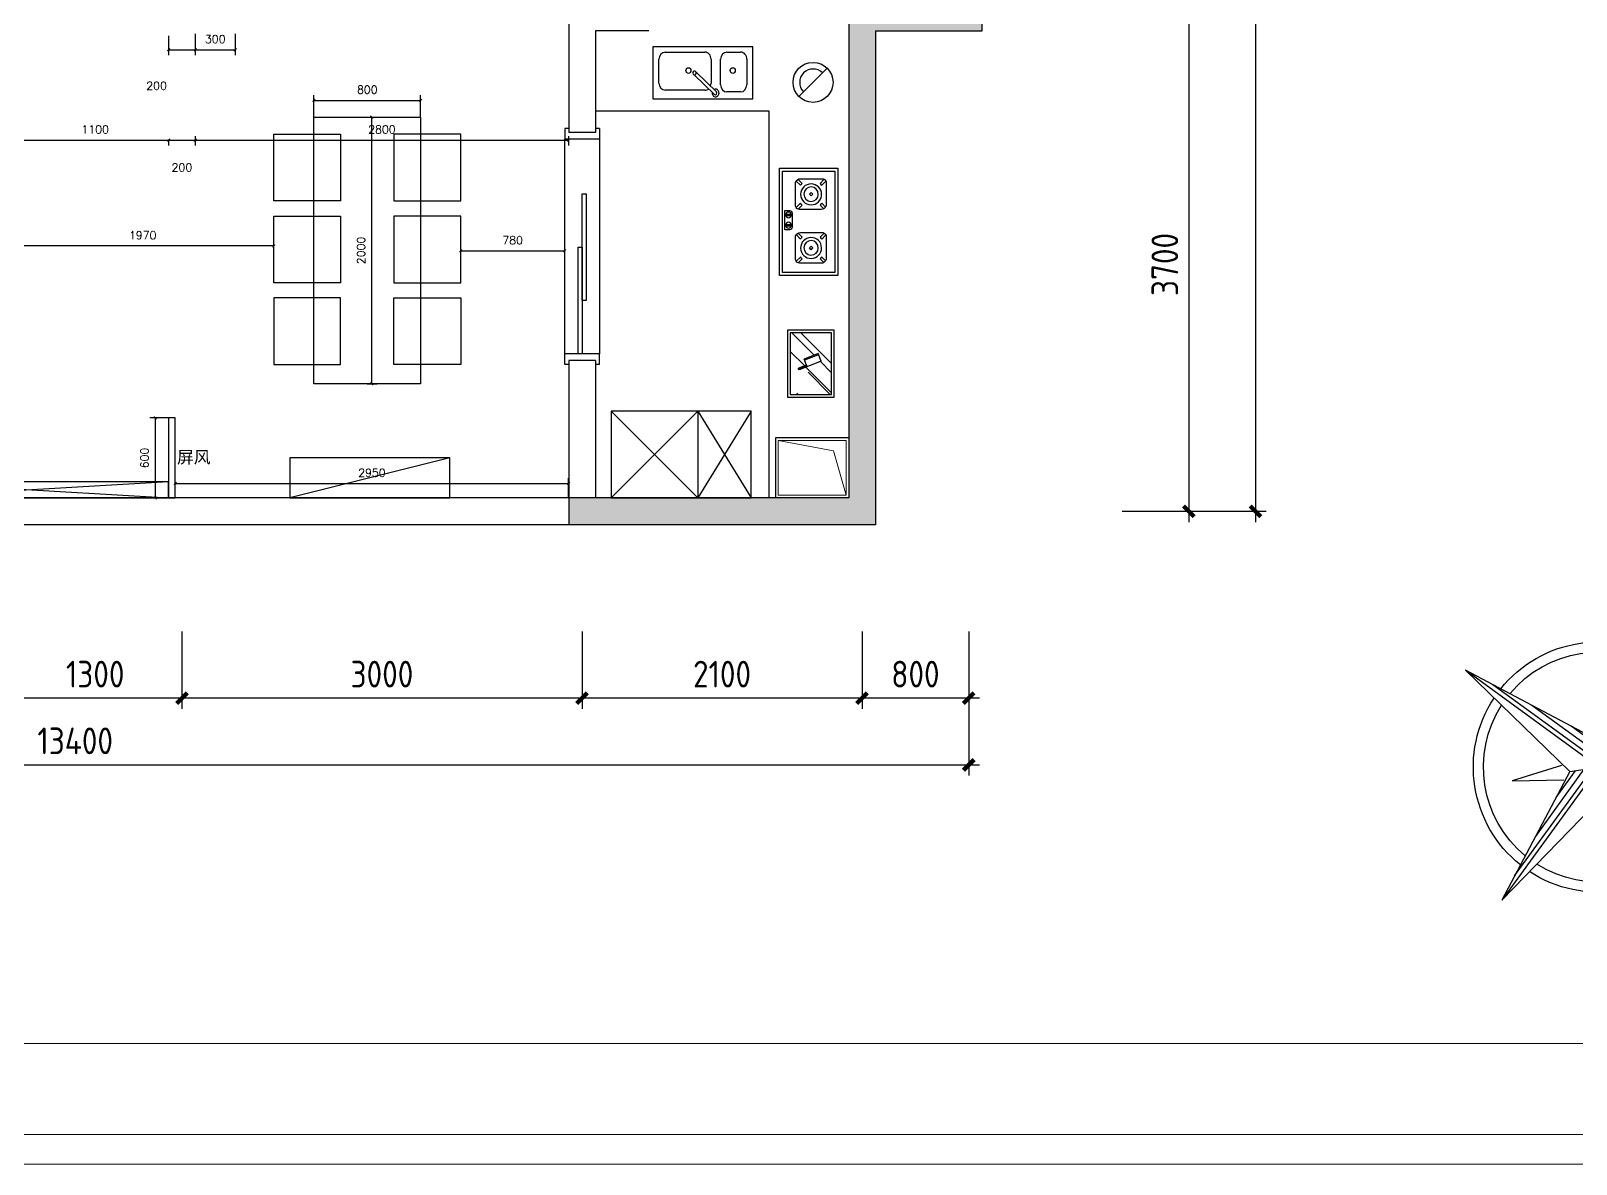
# Model space of a CAD drawing. Extents: x 643133 to 135659452, y -425133 to -387116.
# Drawn here: x 687915 to 699501, y -408958 to -400467 of the extents above; entities that cross this region are included whole.
import ezdxf

# ---------------------------------------------------------------- set-up
doc = ezdxf.new("R2010")
doc.units = 0
doc.header["$LTSCALE"] = 10
doc.header["$MEASUREMENT"] = 0
for name, color, linetype in [('30', 30, 'Continuous'), ('34', 34, 'Continuous'), ('38', 38, 'Continuous')]:
    doc.layers.add(name, color=color, linetype=linetype)
doc.layers.add('极细线', color=250, linetype='Continuous', lineweight=9)
doc.layers.add('窗线', color=2, linetype='Continuous', lineweight=20)
doc.styles.add('ATT', font='')
doc.styles.get("Standard").update_dxf_attribs({"font": 'gbenor.shx', "bigfont": 'gbcbig.shx'})
doc.styles.add('外部标注', font='complex.shx')
doc.styles.get('ATT').set_extended_font_data('SimSun')
doc.dimstyles.new('平面布局内部', dxfattribs={"dimtxt": 60, "dimasz": 20, "dimexe": 40, "dimexo": 0, "dimgap": 50, "dimtad": 1, "dimdec": 0, "dimzin": 0, "dimdsep": 46, "dimtxsty": '外部标注', "dimblk": 'ARCHTICK', "dimcen": 5, "dimclrt": 56, "dimadec": 0, "dimazin": 0, "dimtfac": 1, "dimtdec": 0, "dimtmove": 2, "dimatfit": 3, "dimldrblk": 'DOT', "dimfxl": 40, "dimtolj": 1, "dimtzin": 0, "dimarcsym": 0})

# ---------------------------------------------------------------- blocks, each defined once
blk = doc.blocks.new('_ArchTick')
at = {"color": 0, "linetype": 'ByBlock', "const_width": 0.4}
blk.add_lwpolyline([(-0.5, -0.5), (0.5, 0.5)], dxfattribs=at)
blk = doc.blocks.new('A$C64F16D03')
at = {"layer": '34'}
for p, q in [((0, 0), (0, 437)), ((0, 437), (805, 437)), ((805, 437), (805, 0)), ((805, 0), (0, 0))]:
    blk.add_line(p, q, dxfattribs=at)
at = {"layer": '38'}
for p, q in [((23, 23), (23, 414)), ((23, 414), (782, 414)), ((128, 317), (96, 348)), ((103, 351), (279, 351)), ((531, 317), (499, 348)), ((506, 351), (681, 351)), ((782, 414), (782, 23)), ((80, 152), (80, 328)), ((115, 304), (83, 336)), ((195, 250), (182, 237)), ((195, 224), (182, 237)), ((208, 237), (195, 250)), ((208, 237), (195, 224)), ((291, 345), (263, 317)), ((304, 332), (276, 304)), ((310, 312), (310, 149)), ((482, 157), (482, 328)), ((518, 304), (486, 336)), ((598, 250), (585, 237)), ((598, 224), (585, 237)), ((611, 237), (598, 250)), ((611, 237), (598, 224)), ((694, 345), (666, 317)), ((707, 332), (679, 304)), ((712, 312), (712, 149)), ((115, 170), (83, 138)), ((128, 157), (96, 125)), ((283, 121), (106, 121)), ((295, 125), (263, 157)), ((306, 139), (276, 170)), ((518, 170), (486, 139)), ((531, 157), (498, 125)), ((686, 121), (509, 121)), ((697, 125), (666, 157)), ((709, 139), (679, 170)), ((782, 23), (23, 23)), ((316, 41), (316, 76)), ((462, 41), (316, 41)), ((336, 96), (444, 96)), ((354, 89), (347, 89)), ((347, 89), (347, 47)), ((347, 47), (354, 47)), ((354, 47), (354, 89)), ((431, 89), (424, 89)), ((424, 89), (424, 47)), ((424, 47), (431, 47)), ((431, 47), (431, 89)), ((462, 76), (462, 41))]:
    blk.add_line(p, q, dxfattribs=at)
at = {"layer": '38', "extrusion": (0, 0, -1)}
for centre, major_axis, start_param, end_param in [((112, 318), (-24.2, 24.2), 5.791428, 6.791602), ((269, 311), (-28.8, 28.8), 1.025948, 2.375237), ((515, 318), (24.2, 24.2), 4.220632, 5.220806), ((672, 311), (28.8, 28.8), -0.544848, 0.80444), ((196, 237), (74, 74), 4.618638, 4.794652), ((196, 237), (0.1, 78.5), 0.002001, 6.285186), ((195, 237), (1.2, 54.2), -0.001459, 6.281726), ((196, 237), (-74, 74), 1.481365, 1.65738), ((598, 237), (74, 74), 4.618638, 4.794652), ((598, 237), (-1.5, 78.5), 4.712165, 10.99535), ((597, 237), (1.2, 54.2), -0.001459, 6.281726), ((598, 237), (74, 74), -0.089431, 0.086584), ((115, 155), (25.1, 25.1), 2.613084, 3.990153), ((196, 237), (-74, 74), 4.631682, 4.807697), ((196, 237), (-74, 74), 3.053506, 3.22952), ((278, 153), (-22.8, 22.8), 2.472582, 3.751118), ((518, 155), (25.1, 25.1), 2.613084, 3.990153), ((598, 237), (-74, 74), 4.631682, 4.807697), ((598, 237), (74, 74), 1.482709, 1.658723), ((680, 153), (-22.8, 22.8), 2.472582, 3.751118), ((340, 72), (17, 17), 4.07366, 5.336572), ((438, 73), (-16.7, 16.7), 1.017943, 2.245787)]:
    blk.add_ellipse(centre, major_axis=major_axis, ratio=1, start_param=start_param, end_param=end_param, dxfattribs=at)
for centre in [(350, 68), (427, 68)]:
    blk.add_ellipse(centre, major_axis=(15.2, 15.2), ratio=1, dxfattribs=at)
blk = doc.blocks.new('A$C3A500D27')
at = {"layer": '34'}
for p, q in [((750, 390), (0, 390)), ((0, 390), (0, 0)), ((750, 0), (750, 390)), ((0, 0), (750, 0))]:
    blk.add_line(p, q, dxfattribs=at)
at = {"layer": '38'}
for p, q in [((286, 358), (440, 211)), ((45, 93), (45, 287)), ((91, 338), (194, 338)), ((241, 287), (241, 93)), ((271, 338), (425, 192)), ((312, 93), (312, 274)), ((359, 326), (657, 326)), ((704, 274), (704, 93)), ((194, 41), (91, 41)), ((657, 41), (359, 41))]:
    blk.add_line(p, q, dxfattribs=at)
for centre, major_axis, start_param, end_param in [((279, 347), (0, 29.3), 4.486408, 9.853152), ((280, 347), (0, 13.1), -0.559901, 2.287103), ((91, 287), (0, 51.8), 0, 1.570796), ((194, 287), (0, 51.8), 4.712389, 6.283185), ((359, 274), (0, 51.8), 1.149758, 1.570796), ((359, 274), (0, 51.8), 0, 0.644111), ((657, 274), (0, 51.8), 4.712389, 6.283185), ((150, 179), (0, 20.9), 1.570796326794602, 7.853981633974188), ((436, 198), (0, 13.9), -0.34506, 2.072262), ((437, 197), (0, 14.4), 1.987531, 6.022857), ((482, 179), (0, 20.9), 1.57079632679516, 7.853981633974747), ((91, 93), (0, 51.8), 1.570796, 3.141593), ((194, 93), (0, 51.8), 3.141593, 4.712389), ((359, 93), (0, 51.8), 1.570796, 3.141593), ((657, 93), (0, 51.8), 3.141593, 4.712389)]:
    blk.add_ellipse(centre, major_axis=major_axis, ratio=0.9, start_param=start_param, end_param=end_param, dxfattribs=at)
blk = doc.blocks.new('A$C67BE44A5')
at = {"layer": '38'}
h = blk.add_hatch(dxfattribs=at)
h.set_pattern_fill('AR-RROOF', color=256, scale=10, angle=225, style=0)
h.set_pattern_definition([(135, (53484.17, 1336.87), (-215.5261, 574.7364), [3810, -508, 1270, -254]), (135, (53335.1, 1665.55), (418.48, 59.2697), [762, -83.82, 1524, -190.5]), (135, (53547.03, 1579.34), (-813.6112, 1054.28207), [2032, -355.6, 1016, -254])])
h.paths.add_polyline_path([(480, 330), (20, 330), (20, 20), (480, 20)])
h.paths.add_polyline_path([(232, 98), (175, 120), (216, 226), (262, 208), (285, 267, -0.606521), (296, 262)], flags=16)
at = {"layer": '34'}
for p, q in [((0, 0), (0, 350)), ((0, 350), (500, 350)), ((500, 350), (500, 0)), ((232, 98), (296, 262)), ((262, 208), (285, 267)), ((272, 229), (280, 235)), ((278, 238), (288, 248)), ((282, 250), (291, 256)), ((284, 258), (292, 263)), ((286, 264), (290, 264)), ((175, 120), (216, 226)), ((232, 98), (175, 120)), ((183, 117), (224, 223)), ((273, 204), (216, 226)), ((262, 208), (273, 204)), ((266, 211), (273, 214)), ((267, 221), (278, 228)), ((272, 217), (275, 220)), ((500, 0), (0, 0))]:
    blk.add_line(p, q, dxfattribs=at)
blk.add_arc((289, 262), 6.71, 3.1154, 128.0661, dxfattribs=at)
at = {"layer": '38'}
for p, q in [((20, 20), (20, 330)), ((20, 330), (480, 330)), ((480, 330), (480, 20)), ((480, 20), (20, 20))]:
    blk.add_line(p, q, dxfattribs=at)
blk = doc.blocks.new('A$C56AA40B8')
at = {"layer": '34'}
blk.add_circle((150, 150), 150, dxfattribs=at)
at = {"layer": '38'}
blk.add_line((256, 44), (44, 256), dxfattribs=at)
blk.add_arc((150, 150), 100, 315, 135, dxfattribs=at)
blk = doc.blocks.new('*D197')
at = {"layer": '34', "color": 0, "lineweight": -2}
for p, q in [((688997, -403967), (688997, -403818)), ((688997, -403858), (691947, -403858)), ((691947, -403967), (691947, -403818))]:
    blk.add_line(p, q, dxfattribs=at)
at = {"layer": 'Defpoints', "color": 0}
for p in [(691947, -403858), (688997, -403967), (691947, -403967)]:
    blk.add_point(p, dxfattribs=at)
at = {"layer": '34', "color": 0, "lineweight": -2, "xscale": 20, "yscale": 20, "zscale": 20, "rotation": 180}
blk.add_blockref('_ArchTick', (688997, -403858), dxfattribs=at)
at = {"layer": '34', "color": 0, "lineweight": -2, "xscale": 20, "yscale": 20, "zscale": 20}
blk.add_blockref('_ArchTick', (691947, -403858), dxfattribs=at)
at = {"layer": '34', "color": 56, "insert": (690472, -403778), "char_height": 60, "attachment_point": 5, "style": '外部标注'}
blk.add_mtext('\\A1;2950', dxfattribs=at)
blk = doc.blocks.new('_Dot')
at = {"color": 0, "linetype": 'ByBlock', "lineweight": -2}
blk.add_line((-0.5, 0), (-1, 0), dxfattribs=at)
at = {"color": 0, "linetype": 'ByBlock', "const_width": 0.5}
blk.add_lwpolyline([(-0.25, 0, 1), (0.25, 0, 1)], format="xyb", close=True, dxfattribs=at)
blk = doc.blocks.new('*D198')
at = {"layer": '34', "color": 0, "lineweight": -2}
for p, q in [((690437, -401112), (690510, -401112)), ((690470, -403112), (690470, -401112)), ((690437, -403112), (690510, -403112))]:
    blk.add_line(p, q, dxfattribs=at)
at = {"layer": 'Defpoints', "color": 0}
for p in [(690437, -401112), (690470, -401112), (690437, -403112)]:
    blk.add_point(p, dxfattribs=at)
at = {"layer": '34', "color": 0, "lineweight": -2, "xscale": 20, "yscale": 20, "zscale": 20}
for p, rotation in [((690470, -401112), 90), ((690470, -403112), 270)]:
    blk.add_blockref('_ArchTick', p, dxfattribs=dict(at, rotation=rotation))
at = {"layer": '34', "color": 56, "insert": (690390, -402112), "char_height": 60, "attachment_point": 5, "rotation": 90, "style": '外部标注'}
blk.add_mtext('\\A1;2000', dxfattribs=at)
blk = doc.blocks.new('*D199')
at = {"layer": '34', "color": 0, "lineweight": -2}
for p, q in [((690037, -401112), (690037, -400947)), ((690837, -401112), (690837, -400947)), ((690037, -400987), (690837, -400987))]:
    blk.add_line(p, q, dxfattribs=at)
at = {"layer": 'Defpoints', "color": 0}
for p in [(690837, -400987), (690037, -401112), (690837, -401112)]:
    blk.add_point(p, dxfattribs=at)
at = {"layer": '34', "color": 0, "lineweight": -2, "xscale": 20, "yscale": 20, "zscale": 20, "rotation": 180}
blk.add_blockref('_ArchTick', (690037, -400987), dxfattribs=at)
at = {"layer": '34', "color": 0, "lineweight": -2, "xscale": 20, "yscale": 20, "zscale": 20}
blk.add_blockref('_ArchTick', (690837, -400987), dxfattribs=at)
at = {"layer": '34', "color": 56, "insert": (690437, -400907), "char_height": 60, "attachment_point": 5, "style": '外部标注'}
blk.add_mtext('\\A1;800', dxfattribs=at)
blk = doc.blocks.new('*D200')
at = {"layer": '34', "color": 0, "lineweight": -2}
for p, q in [((688947, -403367), (688807, -403367)), ((688847, -403367), (688847, -403967)), ((688947, -403967), (688807, -403967))]:
    blk.add_line(p, q, dxfattribs=at)
at = {"layer": 'Defpoints', "color": 0}
for p in [(688947, -403367), (688847, -403967), (688947, -403967)]:
    blk.add_point(p, dxfattribs=at)
at = {"layer": '34', "color": 0, "lineweight": -2, "xscale": 20, "yscale": 20, "zscale": 20}
for p, rotation in [((688847, -403367), 90), ((688847, -403967), 270)]:
    blk.add_blockref('_ArchTick', p, dxfattribs=dict(at, rotation=rotation))
at = {"layer": '34', "color": 56, "insert": (688767, -403667), "char_height": 60, "attachment_point": 5, "rotation": 90, "style": '外部标注'}
blk.add_mtext('\\A1;600', dxfattribs=at)
blk = doc.blocks.new('*D212')
at = {"layer": '34', "color": 0, "lineweight": -2}
for p, q in [((689147, -400488), (689147, -400648)), ((689447, -400488), (689447, -400648)), ((689147, -400608), (689447, -400608))]:
    blk.add_line(p, q, dxfattribs=at)
at = {"layer": 'Defpoints', "color": 0}
for p in [(689147, -400488), (689447, -400488), (689447, -400608)]:
    blk.add_point(p, dxfattribs=at)
at = {"layer": '34', "color": 0, "lineweight": -2, "xscale": 20, "yscale": 20, "zscale": 20, "rotation": 180}
blk.add_blockref('_ArchTick', (689147, -400608), dxfattribs=at)
at = {"layer": '34', "color": 0, "lineweight": -2, "xscale": 20, "yscale": 20, "zscale": 20}
blk.add_blockref('_ArchTick', (689447, -400608), dxfattribs=at)
at = {"layer": '34', "color": 56, "insert": (689297, -400528), "char_height": 60, "attachment_point": 5, "style": '外部标注'}
blk.add_mtext('\\A1;300', dxfattribs=at)
blk = doc.blocks.new('*D216')
at = {"layer": '34', "color": 0, "lineweight": -2}
for p, q in [((691137, -402045), (691137, -402155)), ((691137, -402115), (691917, -402115)), ((691917, -402045), (691917, -402155))]:
    blk.add_line(p, q, dxfattribs=at)
at = {"layer": 'Defpoints', "color": 0}
for p in [(691137, -402045), (691917, -402045), (691917, -402115)]:
    blk.add_point(p, dxfattribs=at)
at = {"layer": '34', "color": 0, "lineweight": -2, "xscale": 20, "yscale": 20, "zscale": 20, "rotation": 180}
blk.add_blockref('_ArchTick', (691137, -402115), dxfattribs=at)
at = {"layer": '34', "color": 0, "lineweight": -2, "xscale": 20, "yscale": 20, "zscale": 20}
blk.add_blockref('_ArchTick', (691917, -402115), dxfattribs=at)
at = {"layer": '34', "color": 56, "insert": (691527, -402035), "char_height": 60, "attachment_point": 5, "style": '外部标注'}
blk.add_mtext('\\A1;780', dxfattribs=at)
blk = doc.blocks.new('*D217')
at = {"layer": '34', "color": 0, "lineweight": -2}
for p, q in [((687768, -402104), (687768, -402038)), ((689737, -402078), (687768, -402078)), ((689737, -402104), (689737, -402038))]:
    blk.add_line(p, q, dxfattribs=at)
at = {"layer": 'Defpoints', "color": 0}
for p in [(687768, -402078), (687768, -402104), (689737, -402104)]:
    blk.add_point(p, dxfattribs=at)
at = {"layer": '34', "color": 0, "lineweight": -2, "xscale": 20, "yscale": 20, "zscale": 20, "rotation": 180}
blk.add_blockref('_ArchTick', (687768, -402078), dxfattribs=at)
at = {"layer": '34', "color": 0, "lineweight": -2, "xscale": 20, "yscale": 20, "zscale": 20}
blk.add_blockref('_ArchTick', (689737, -402078), dxfattribs=at)
at = {"layer": '34', "color": 56, "insert": (688753, -401998), "char_height": 60, "attachment_point": 5, "style": '外部标注'}
blk.add_mtext('\\A1;1970', dxfattribs=at)
blk = doc.blocks.new('*D230')
at = {"layer": '34', "color": 0, "lineweight": -2}
for p, q in [((688947, -400503), (688947, -400648)), ((689147, -400503), (689147, -400648)), ((688947, -400608), (689147, -400608))]:
    blk.add_line(p, q, dxfattribs=at)
at = {"layer": 'Defpoints', "color": 0}
for p in [(688947, -400503), (689147, -400503), (689147, -400608)]:
    blk.add_point(p, dxfattribs=at)
at = {"layer": '34', "color": 0, "lineweight": -2, "xscale": 20, "yscale": 20, "zscale": 20, "rotation": 180}
blk.add_blockref('_ArchTick', (688947, -400608), dxfattribs=at)
at = {"layer": '34', "color": 0, "lineweight": -2, "xscale": 20, "yscale": 20, "zscale": 20}
blk.add_blockref('_ArchTick', (689147, -400608), dxfattribs=at)
at = {"layer": '34', "color": 56, "insert": (688857, -400878), "char_height": 60, "attachment_point": 5, "style": '外部标注'}
blk.add_mtext('\\A1;200', dxfattribs=at)
blk = doc.blocks.new('A$C07E851D9')
at = {"layer": '38'}
h = blk.add_hatch(dxfattribs=at)
h.set_pattern_fill('LINE', color=256, scale=6.830208, angle=90, style=0)
h.set_pattern_definition([(90, (-25554.993, -3691.864), (-21.68591, 7e-15), [])])
h.paths.add_polyline_path([(498, 640.3), (569.2, 569.2), (569.2, 1138.4)])
h.paths.add_polyline_path([(569.2, 0), (640.3, 498), (569.2, 569.2)])
h = blk.add_hatch(dxfattribs=at)
h.set_pattern_fill('LINE', color=256, scale=6.830208, style=0)
h.set_pattern_definition([(360, (-25554.993, -3691.864), (5e-15, 21.68591), [])])
h.paths.add_polyline_path([(0, 569.2), (498, 498), (569.2, 569.2)])
h.paths.add_polyline_path([(640.3, 640.3), (569.2, 569.2), (1138.4, 569.2)])
at = {"layer": '34'}
for p, q in [((498, 640.3, 210.3), (569.2, 1138.4, 210.3)), ((569.2, 1138.4, 210.3), (640.3, 640.3, 210.3)), ((569.2, 1138.4, 210.3), (569.2, 569.2, 210.3)), ((0, 569.2, 210.3), (498, 640.3, 210.3)), ((640.3, 640.3, 210.3), (1138.4, 569.2, 210.3)), ((0, 569.2, 210.3), (569.2, 569.2, 210.3)), ((498, 498, 210.3), (0, 569.2, 210.3)), ((569.2, 569.2, 210.3), (569.2, 0, 210.3)), ((569.2, 569.2, 210.3), (1138.4, 569.2, 210.3)), ((1138.4, 569.2, 210.3), (640.3, 498, 210.3)), ((569.2, 0, 210.3), (498, 498, 210.3)), ((640.3, 498, 210.3), (569.2, 0, 210.3))]:
    blk.add_line(p, q, dxfattribs=at)
at = {"layer": '38'}
for p, q in [((355.7, 782.6, 210.3), (498, 675.9, 210.3)), ((462.5, 640.3, 210.3), (355.7, 782.6, 210.3)), ((640.3, 675.9, 210.3), (782.6, 782.6, 210.3)), ((782.6, 782.6, 210.3), (675.9, 640.3, 210.3)), ((569.2, 569.2, 210.3), (498, 640.3, 210.3)), ((569.2, 569.2, 210.3), (640.3, 640.3, 210.3)), ((498, 498, 210.3), (569.2, 569.2, 210.3)), ((640.3, 498, 210.3), (569.2, 569.2, 210.3)), ((355.7, 355.7, 210.3), (462.5, 498, 210.3)), ((675.9, 498, 210.3), (782.6, 355.7, 210.3)), ((498, 462.5, 210.3), (355.7, 355.7, 210.3)), ((782.6, 355.7, 210.3), (640.3, 462.5, 210.3))]:
    blk.add_line(p, q, dxfattribs=at)
at = {"layer": '38', "elevation": 210.3}
blk.add_lwpolyline([(540.1, 1182.8), (549, 1182.8), (549, 1173.9), (522.4, 1173.9), (522.4, 1182.8), (531.2, 1182.8), (531.2, 1262.9), (522.4, 1262.9), (522.4, 1271.8), (549, 1271.8), (593.5, 1200.6), (593.5, 1262.9), (584.6, 1262.9), (584.6, 1271.8), (611.3, 1271.8), (611.3, 1262.9), (602.4, 1262.9), (602.4, 1182.8), (611.3, 1182.8), (611.3, 1173.9), (584.6, 1173.9), (540.1, 1245.1), (540.1, 1182.8)], dxfattribs=at)
at = {"layer": '38'}
for radius, start, end in [(432.8, 92.5891, 177.4109), (397.7, 93.5464, 176.4536), (432.8, 2.5891, 87.4109), (397.7, 3.5464, 86.4536), (432.8, 182.5891, 267.4109), (397.7, 183.5464, 266.4536), (432.8, 272.5891, 357.4109), (397.7, 273.5464, 356.4536)]:
    blk.add_arc((569.2, 569.2, 210.3), radius, start, end, dxfattribs=at)
blk = doc.blocks.new('*D332')
at = {"layer": '34', "color": 0, "lineweight": -2}
for p, q in [((687847, -401315), (687847, -401245)), ((687847, -401285), (688947, -401285)), ((688947, -401283), (688947, -401325))]:
    blk.add_line(p, q, dxfattribs=at)
at = {"layer": 'Defpoints', "color": 0}
for p in [(687847, -401315), (688947, -401283), (688947, -401285)]:
    blk.add_point(p, dxfattribs=at)
at = {"layer": '34', "color": 0, "lineweight": -2, "xscale": 20, "yscale": 20, "zscale": 20, "rotation": 180}
blk.add_blockref('_ArchTick', (687847, -401285), dxfattribs=at)
at = {"layer": '34', "color": 0, "lineweight": -2, "xscale": 20, "yscale": 20, "zscale": 20}
blk.add_blockref('_ArchTick', (688947, -401285), dxfattribs=at)
at = {"layer": '34', "color": 56, "insert": (688397, -401205), "char_height": 60, "attachment_point": 5, "style": '外部标注'}
blk.add_mtext('\\A1;1100', dxfattribs=at)
blk = doc.blocks.new('*D333')
at = {"layer": '34', "color": 0, "lineweight": -2}
for p, q in [((688947, -401283), (688947, -401325)), ((688947, -401285), (689147, -401285)), ((689147, -401256), (689147, -401325))]:
    blk.add_line(p, q, dxfattribs=at)
at = {"layer": 'Defpoints', "color": 0}
for p in [(688947, -401283), (689147, -401256), (689147, -401285)]:
    blk.add_point(p, dxfattribs=at)
at = {"layer": '34', "color": 0, "lineweight": -2, "xscale": 20, "yscale": 20, "zscale": 20, "rotation": 180}
blk.add_blockref('_ArchTick', (688947, -401285), dxfattribs=at)
at = {"layer": '34', "color": 0, "lineweight": -2, "xscale": 20, "yscale": 20, "zscale": 20}
blk.add_blockref('_ArchTick', (689147, -401285), dxfattribs=at)
at = {"layer": '34', "color": 56, "insert": (689047, -401490), "char_height": 60, "attachment_point": 5, "style": '外部标注'}
blk.add_mtext('\\A1;200', dxfattribs=at)
blk = doc.blocks.new('*D334')
at = {"layer": '34', "color": 0, "lineweight": -2}
for p, q in [((689147, -401256), (689147, -401325)), ((689147, -401285), (691947, -401285)), ((691947, -401256), (691947, -401325))]:
    blk.add_line(p, q, dxfattribs=at)
at = {"layer": 'Defpoints', "color": 0}
for p in [(689147, -401256), (691947, -401256), (691947, -401285)]:
    blk.add_point(p, dxfattribs=at)
at = {"layer": '34', "color": 0, "lineweight": -2, "xscale": 20, "yscale": 20, "zscale": 20, "rotation": 180}
blk.add_blockref('_ArchTick', (689147, -401285), dxfattribs=at)
at = {"layer": '34', "color": 0, "lineweight": -2, "xscale": 20, "yscale": 20, "zscale": 20}
blk.add_blockref('_ArchTick', (691947, -401285), dxfattribs=at)
at = {"layer": '34', "color": 56, "insert": (690547, -401205), "char_height": 60, "attachment_point": 5, "style": '外部标注'}
blk.add_mtext('\\A1;2800', dxfattribs=at)

msp = doc.modelspace()

# ---------------------------------------------------------------- hatches: boundary and pattern name
at = {"layer": '34'}
msp.add_hatch(color=256, dxfattribs=at).paths.add_polyline_path([(694147.1, -400266.8), (694047.1, -400266.8), (694047.1, -403966.8), (692047.1, -403966.8), (691947.1, -403966.8), (691947.1, -404166.8), (692047.1, -404166.8), (694247.1, -404166.8), (694247.1, -400466.8), (695047.1, -400466.8), (695047.1, -400266.8)])

# ---------------------------------------------------------------- linework, layer by layer
at = {"layer": '30'}
for p, q in [((697097.1, -392586.8), (697097.1, -404146.8)), ((691947.1, -400166.8), (691947.1, -401226.8)), ((695047.1, -400466.8), (695047.1, -400166.8)), ((694047.1, -400266.8), (694047.1, -403966.8)), ((696597.1, -400286.8), (696597.1, -404146.8)), ((692547.1, -400466.8), (692147.1, -400466.8)), ((692147.1, -400466.8), (692147.1, -401226.8)), ((694247.1, -400466.8), (694247.1, -404166.8)), ((694247.1, -400466.8), (695047.1, -400466.8)), ((692147.1, -401226.8), (691947.1, -401226.8)), ((692147.1, -402936.8), (691947.1, -402936.8)), ((691947.1, -402936.8), (691947.1, -403966.8)), ((692147.1, -402936.8), (692147.1, -403966.8)), ((693497.1, -403516.8), (693497.1, -403966.8)), ((694047.1, -403516.8), (693497.1, -403516.8)), ((689047.1, -403966.8), (683547.1, -403966.8)), ((692047.1, -403966.8), (689047.1, -403966.8)), ((691947.1, -403966.8), (691947.1, -404166.8)), ((694047.1, -403966.8), (692047.1, -403966.8)), ((696097.1, -404066.8), (696677.1, -404066.8)), ((696597.1, -404066.8), (697177.1, -404066.8)), ((689047.1, -404166.8), (683147.1, -404166.8)), ((692047.1, -404166.8), (689047.1, -404166.8)), ((694247.1, -404166.8), (692047.1, -404166.8)), ((689047.1, -404966.8), (689047.1, -405546.8)), ((689047.1, -404966.8), (689047.1, -405546.8)), ((692047.1, -404966.8), (692047.1, -405546.8)), ((692047.1, -404966.8), (692047.1, -405546.8)), ((694147.1, -404966.8), (694147.1, -405546.8)), ((694147.1, -404966.8), (694147.1, -405546.8)), ((694947.1, -404966.8), (694947.1, -405546.8)), ((689127.1, -405466.8), (687667.1, -405466.8)), ((692127.1, -405466.8), (688967.1, -405466.8)), ((694227.1, -405466.8), (691967.1, -405466.8)), ((695027.1, -405466.8), (694067.1, -405466.8)), ((694947.1, -405466.8), (694947.1, -406046.8)), ((681467.1, -405966.8), (695027.1, -405966.8))]:
    msp.add_line(p, q, dxfattribs=at)
at = {"layer": '34'}
for p, q in [((692147.1, -401066.8), (693447.1, -401066.8)), ((693447.1, -401066.8), (693447.1, -403966.8)), ((691917.1, -401196.8), (691917.1, -401276.8)), ((691947.1, -401196.8), (691917.1, -401196.8)), ((692177.1, -401196.8), (692147.1, -401196.8)), ((692177.1, -401196.8), (692177.1, -401276.8)), ((692177.1, -401276.8), (691917.1, -401276.8)), ((691917.1, -402886.8), (691917.1, -401276.8)), ((692177.1, -401276.8), (692177.1, -402886.8)), ((691917.1, -402966.8), (691917.1, -402886.8)), ((692177.1, -402886.8), (691917.1, -402886.8)), ((692177.1, -402966.8), (692177.1, -402886.8)), ((691947.1, -402966.8), (691917.1, -402966.8)), ((692177.1, -402966.8), (692147.1, -402966.8)), ((692264.5, -403316.8), (692914.5, -403966.8)), ((692914.5, -403316.8), (692264.5, -403966.8)), ((692914.5, -403316.8), (692914.5, -403966.8)), ((693314.5, -403316.8), (692914.5, -403966.8)), ((692914.5, -403316.8), (693314.5, -403966.8))]:
    msp.add_line(p, q, dxfattribs=at)
at = {"layer": '34', "color": 251}
for p, q in [((688947.1, -403844.8), (686911.5, -403966.8)), ((686911.5, -403844.8), (688947.1, -403966.8))]:
    msp.add_line(p, q, dxfattribs=at)
at = {"layer": '34'}
for points in [[(690837.3, -401112.3), (690837.3, -403112.3), (690037.3, -403112.3), (690037.3, -401112.3)], [(690237.3, -401240.9), (690237.3, -401740.9), (689737.3, -401740.9), (689737.3, -401240.9)], [(690637.3, -401240.9), (690637.3, -401740.9), (691137.3, -401740.9), (691137.3, -401240.9)], [(692047.1, -401686.8), (692077.1, -401686.8), (692077.1, -402486.8), (692047.1, -402486.8)], [(690237.3, -401854.1), (690237.3, -402354.1), (689737.3, -402354.1), (689737.3, -401854.1)], [(690637.3, -401854.1), (690637.3, -402354.1), (691137.3, -402354.1), (691137.3, -401854.1)], [(692017.1, -402086.8), (692047.1, -402086.8), (692047.1, -402886.8), (692017.1, -402886.8)], [(690237.3, -402967.3), (690237.3, -402467.3), (689737.3, -402467.3), (689737.3, -402967.3)], [(690637.3, -402967.3), (690637.3, -402467.3), (691137.3, -402467.3), (691137.3, -402967.3)], [(688947.1, -403966.8), (688997.1, -403966.8), (688997.1, -403366.8), (688947.1, -403366.8)], [(692264.5, -403966.8), (693314.5, -403966.8), (693314.5, -403316.8), (692264.5, -403316.8)]]:
    msp.add_lwpolyline(points, close=True, dxfattribs=at)
at = {"layer": '34', "linetype": 'ByBlock'}
msp.add_lwpolyline([(689856.8, -403966.8), (691056.8, -403966.8), (691056.8, -403666.8), (689856.8, -403666.8)], close=True, dxfattribs=at)
at = {"layer": '34', "color": 1}
msp.add_lwpolyline([(686911.5, -403966.8), (688947.1, -403966.8), (688947.1, -403844.8), (686911.5, -403844.8)], close=True, dxfattribs=at)
at = {"layer": '38'}
msp.add_line((691056.8, -403666.8), (689856.8, -403966.8), dxfattribs=at)
at = {"layer": '38', "lineweight": 5}
for p, q in [((701514.4, -408053.9), (674243.4, -408053.9)), ((704687.3, -408736.1), (674243.4, -408736.1))]:
    msp.add_line(p, q, dxfattribs=at)
at = {"layer": '38', "lineweight": 13}
msp.add_line((704909.5, -408958.3), (674021.2, -408958.3), dxfattribs=at)
at = {"layer": '极细线'}
for p, q in [((693931.7, -403613.5), (693517.1, -403536.8)), ((694027.1, -403946.8), (693931.7, -403613.5))]:
    msp.add_line(p, q, dxfattribs=at)
at = {"layer": '窗线'}
for p, q in [((693517.1, -403536.8), (693517.1, -403946.8)), ((694027.1, -403536.8), (693517.1, -403536.8)), ((694027.1, -403536.8), (694027.1, -403946.8)), ((694027.1, -403946.8), (693517.1, -403946.8))]:
    msp.add_line(p, q, dxfattribs=at)

# ---------------------------------------------------------------- block references
for name, p, rotation in [('A$C3A500D27', (693327.2, -400584.8), 180), ('A$C64F16D03', (693527.8, -401495.5), 270)]:
    msp.add_blockref(name, p, dxfattribs=dict(rotation=rotation))
at = {"xscale": -1, "rotation": 90}
msp.add_blockref('A$C67BE44A5', (693938.4, -402710.1), dxfattribs=at)
at = {"layer": '30', "rotation": 90}
msp.add_blockref('A$C56AA40B8', (693929.2, -401002.2), dxfattribs=at)
at = {"layer": '30'}
for name, p, xscale, yscale, zscale, rotation in [('_ArchTick', (696597.1, -404066.8), 80, 80, 80, 270), ('_ArchTick', (697097.1, -404066.8), 80, 80, 80, 270), ('A$C07E851D9', (699941.1, -407706.6, -455.9), -2.167603200084995, 2.167603200039594, 2.167603200058267, 323.9884921281784), ('_ArchTick', (689047.1, -405466.8), 80, 80, 80, 180), ('_ArchTick', (692047.1, -405466.8), 80, 80, 80, 180), ('_ArchTick', (694147.1, -405466.8), 80, 80, 80, 180)]:
    msp.add_blockref(name, p, dxfattribs=dict(at, xscale=xscale, yscale=yscale, zscale=zscale, rotation=rotation))
at = {"layer": '30', "xscale": 80, "yscale": 80, "zscale": 80}
for p in [(689047.1, -405466.8), (692047.1, -405466.8), (694147.1, -405466.8), (694947.1, -405466.8), (694947.1, -405966.8)]:
    msp.add_blockref('_ArchTick', p, dxfattribs=at)

# ---------------------------------------------------------------- texts
at = {"layer": '30', "insert": (696417.1, -402216.8), "char_height": 200, "attachment_point": 5, "rotation": 90}
msp.add_mtext('3700', dxfattribs=at)
at = {"layer": '30', "char_height": 200, "attachment_point": 5}
for s, insert in [('1300', (688397.1, -405286.8)), ('3000', (690547.1, -405286.8)), ('2100', (693097.1, -405286.8)), ('800', (694547.1, -405286.8)), ('13400', (688247.1, -405786.8))]:
    msp.add_mtext(s, dxfattribs=dict(at, insert=insert))
at = {"layer": '34', "linetype": 'ByBlock', "lineweight": -3, "insert": (689010.4, -403614.8), "char_height": 92.16, "width": 783.18, "attachment_point": 1, "style": 'ATT'}
msp.add_mtext('屏风', dxfattribs=at)

# ---------------------------------------------------------------- dimensions: what is measured, and where the dimension line sits
at = {"layer": '34'}
dim = msp.add_linear_dim(base=(689147.1, -400607.6), p1=(688947.1, -400502.6), p2=(689147.1, -400502.6), dimstyle='平面布局内部', dxfattribs=at)
dim.commit()
dim.dimension.update_dxf_attribs({"geometry": '*D230', "text_midpoint": (688857.2, -400878), "dimtype": 160})
for base, p1, p2, picture, middle in [((689447.1, -400607.6), (689147.1, -400487.6), (689447.1, -400487.6), '*D212', (689297.1, -400527.6)), ((690837.3, -400986.8), (690037.3, -401112.3), (690837.3, -401112.3), '*D199', (690437.3, -400906.8)), ((688947.1, -401284.7), (687847.1, -401314.9), (688947.1, -401283.5), '*D332', (688397.1, -401204.7)), ((691947.1, -401284.7), (689147.1, -401256.1), (691947.1, -401256), '*D334', (690547.1, -401204.7)), ((689147.1, -401284.7), (688947.1, -401283.5), (689147.1, -401256.1), '*D333', (689047.1, -401489.7)), ((687767.7, -402077.6), (689737.3, -402104.1), (687767.7, -402104.1), '*D217', (688752.5, -401997.6)), ((691917.1, -402115.3), (691137.3, -402045.3), (691917.1, -402045.3), '*D216', (691527.2, -402035.3)), ((691947.1, -403858.2), (688997.1, -403966.8), (691947.1, -403966.8), '*D197', (690472.1, -403778.2))]:
    dim = msp.add_linear_dim(base=base, p1=p1, p2=p2, dimstyle='平面布局内部', dxfattribs=at)
    dim.commit()
    dim.dimension.update_dxf_attribs({"geometry": picture, "text_midpoint": middle})
for base, p1, p2, picture, middle in [((690470.1, -401112.3), (690437.3, -403112.3), (690437.3, -401112.3), '*D198', (690390.1, -402112.3)), ((688847, -403966.8), (688947.1, -403366.8), (688947.1, -403966.8), '*D200', (688767, -403666.8))]:
    dim = msp.add_linear_dim(base=base, p1=p1, p2=p2, angle=90, dimstyle='平面布局内部', dxfattribs=at)
    dim.commit()
    dim.dimension.update_dxf_attribs({"geometry": picture, "text_midpoint": middle})

doc.saveas('drawing.dxf')
